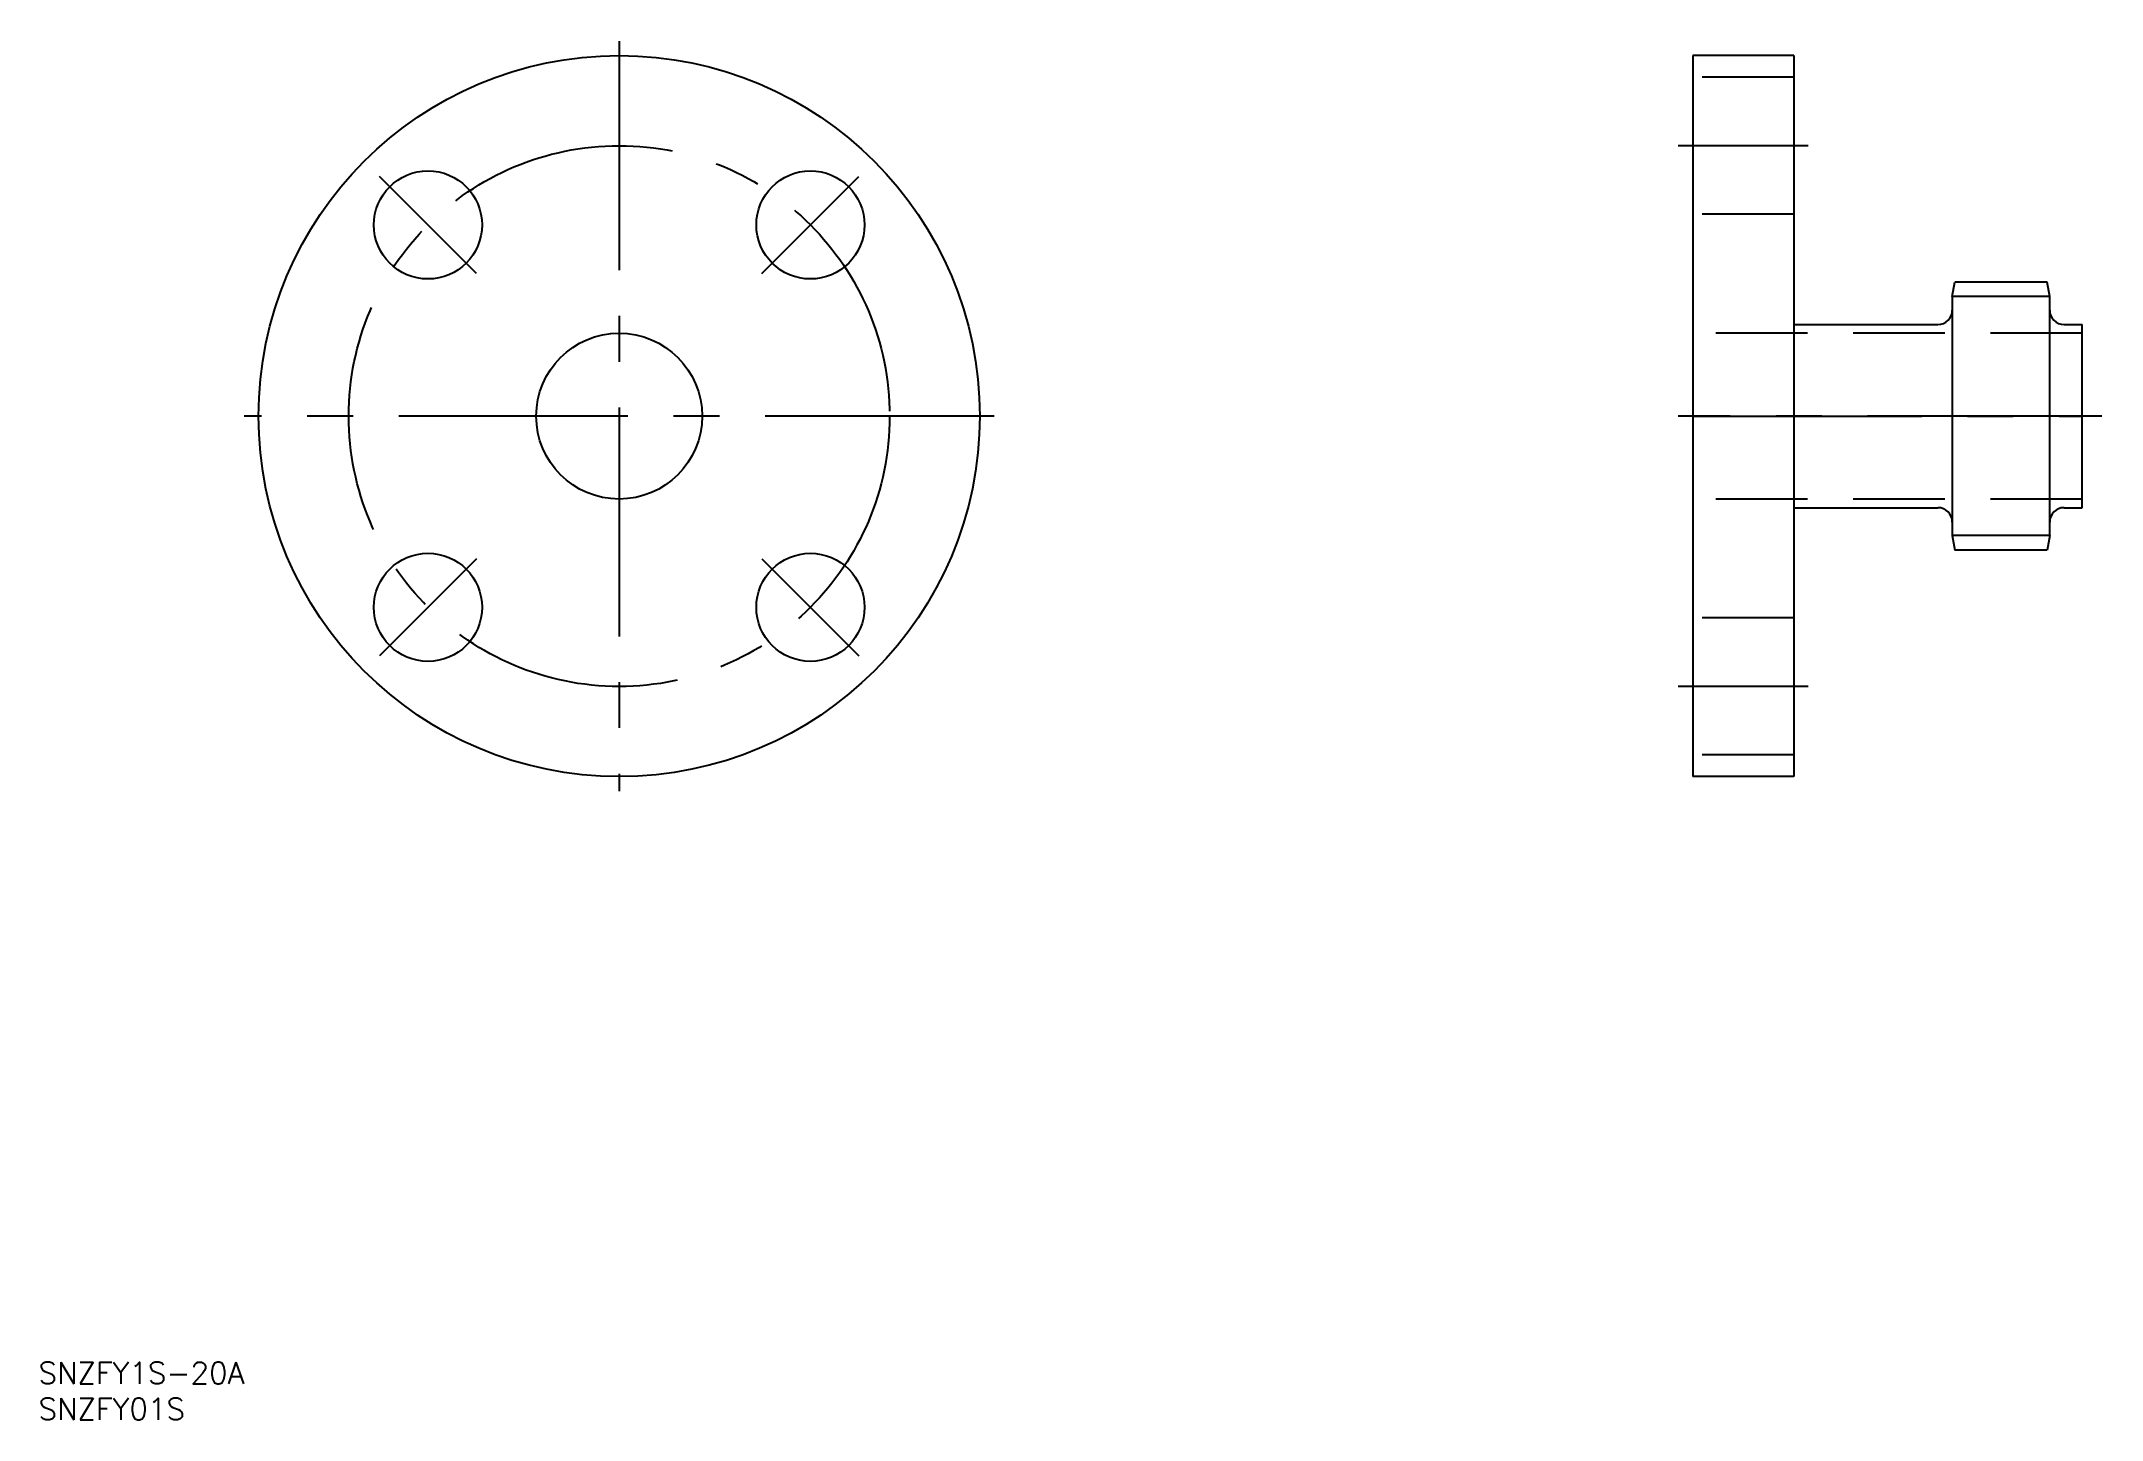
# Model space of a CAD drawing. Extents: x -227 to 59, y -139 to 52.
import ezdxf

# ---------------------------------------------------------------- set-up
doc = ezdxf.new("R2010")
doc.units = 0
doc.linetypes.add('CENTER', pattern=[50.8, 31.75, -6.35, 6.35, -6.35])
doc.linetypes.add('DASHED', pattern=[19.05, 12.7, -6.35])
doc.layers.get('0').update_dxf_attribs({"linetype": 'CONTINUOUS'})
doc.layers.add('CENTER', color=1, linetype='CENTER')
doc.styles.get("Standard").update_dxf_attribs({"font": 'txt.shx', "height": 3, "bigfont": 'bigfont.shx'})

# ---------------------------------------------------------------- blocks, each defined once
blk = doc.blocks.new('*U3')
at = {"color": 7, "linetype": 'CONTINUOUS'}
blk.add_text('SNZFY1S-20A', height=3, dxfattribs=at).set_placement((-227.4, -134.21))
blk = doc.blocks.new('*U4')
at = {"color": 7, "linetype": 'CONTINUOUS'}
blk.add_text('SNZFY01S', height=3, dxfattribs=at).set_placement((-227.4, -139.21))

msp = doc.modelspace()

# ---------------------------------------------------------------- linework, layer by layer
at = {"color": 7, "linetype": 'CONTINUOUS'}
for p, q in [((16, 50), (2, 50)), ((2, 50), (2, -50)), ((16, 50), (16, -50)), ((2, 41.82), (2, -50)), ((38, 16.57), (38.35, 18.57)), ((51.15, 18.57), (38.35, 18.57)), ((51.5, 16.57), (51.15, 18.57)), ((38, 16.57), (38, -16.57)), ((51.5, -16.57), (51.5, 16.57)), ((16, 12.7), (36, 12.7)), ((53.5, 12.7), (56, 12.7)), ((56, -12.7), (56, 12.7)), ((56, -12.7), (56, 12.7)), ((16, -12.7), (36, -12.7)), ((53.5, -12.7), (56, -12.7)), ((38, -16.57), (38.35, -18.57)), ((51.5, -16.57), (51.15, -18.57)), ((51.15, -18.57), (38.35, -18.57)), ((16, -50), (2, -50))]:
    msp.add_line(p, q, dxfattribs=at)
at = {"color": 3, "linetype": 'DASHED'}
for p, q in [((16, 47), (2, 47)), ((16, 28), (2, 28)), ((56, 11.5), (2, 11.5)), ((56, -11.5), (2, -11.5)), ((16, -28), (2, -28)), ((16, -47), (2, -47))]:
    msp.add_line(p, q, dxfattribs=at)
at = {"color": 3, "linetype": 'CONTINUOUS'}
for p, q in [((51.5, 16.57), (38, 16.57)), ((51.5, -16.57), (38, -16.57))]:
    msp.add_line(p, q, dxfattribs=at)
at = {"color": 7, "linetype": 'CONTINUOUS'}
for centre, radius in [((-146.87, 0), 50), ((-173.39, 26.52), 7.5), ((-120.35, 26.52), 7.5), ((-146.87, 0), 11.5), ((-173.39, -26.52), 7.5), ((-120.35, -26.52), 7.5)]:
    msp.add_circle(centre, radius, dxfattribs=at)
for centre, start, end in [((36, 14.7), 270, 0), ((53.5, 14.7), 180, 270), ((36, -14.7), 0, 90), ((53.5, -14.7), 90, 180)]:
    msp.add_arc(centre, 2, start, end, dxfattribs=at)
at = {"layer": 'CENTER', "color": 1, "linetype": 'CENTER'}
for p, q in [((-146.87, 52), (-146.87, -52)), ((18, 37.5), (0, 37.5)), ((-166.67, 19.8), (-180.1, 33.23)), ((-127.07, 19.8), (-113.64, 33.23)), ((-94.87, 0), (-198.87, 0)), ((58, 0), (0, 0)), ((2, 0), (56, 0)), ((58.73, 0), (29.83, 0)), ((-166.67, -19.8), (-180.1, -33.23)), ((-127.07, -19.8), (-113.64, -33.23)), ((18, -37.5), (0, -37.5))]:
    msp.add_line(p, q, dxfattribs=at)
msp.add_circle((-146.87, 0), 37.5, dxfattribs=at)

# ---------------------------------------------------------------- block references
at = {"color": 7, "linetype": 'CONTINUOUS'}
for name in ['*U3', '*U4']:
    msp.add_blockref(name, (0, 0), dxfattribs=at)

doc.saveas('drawing.dxf')
